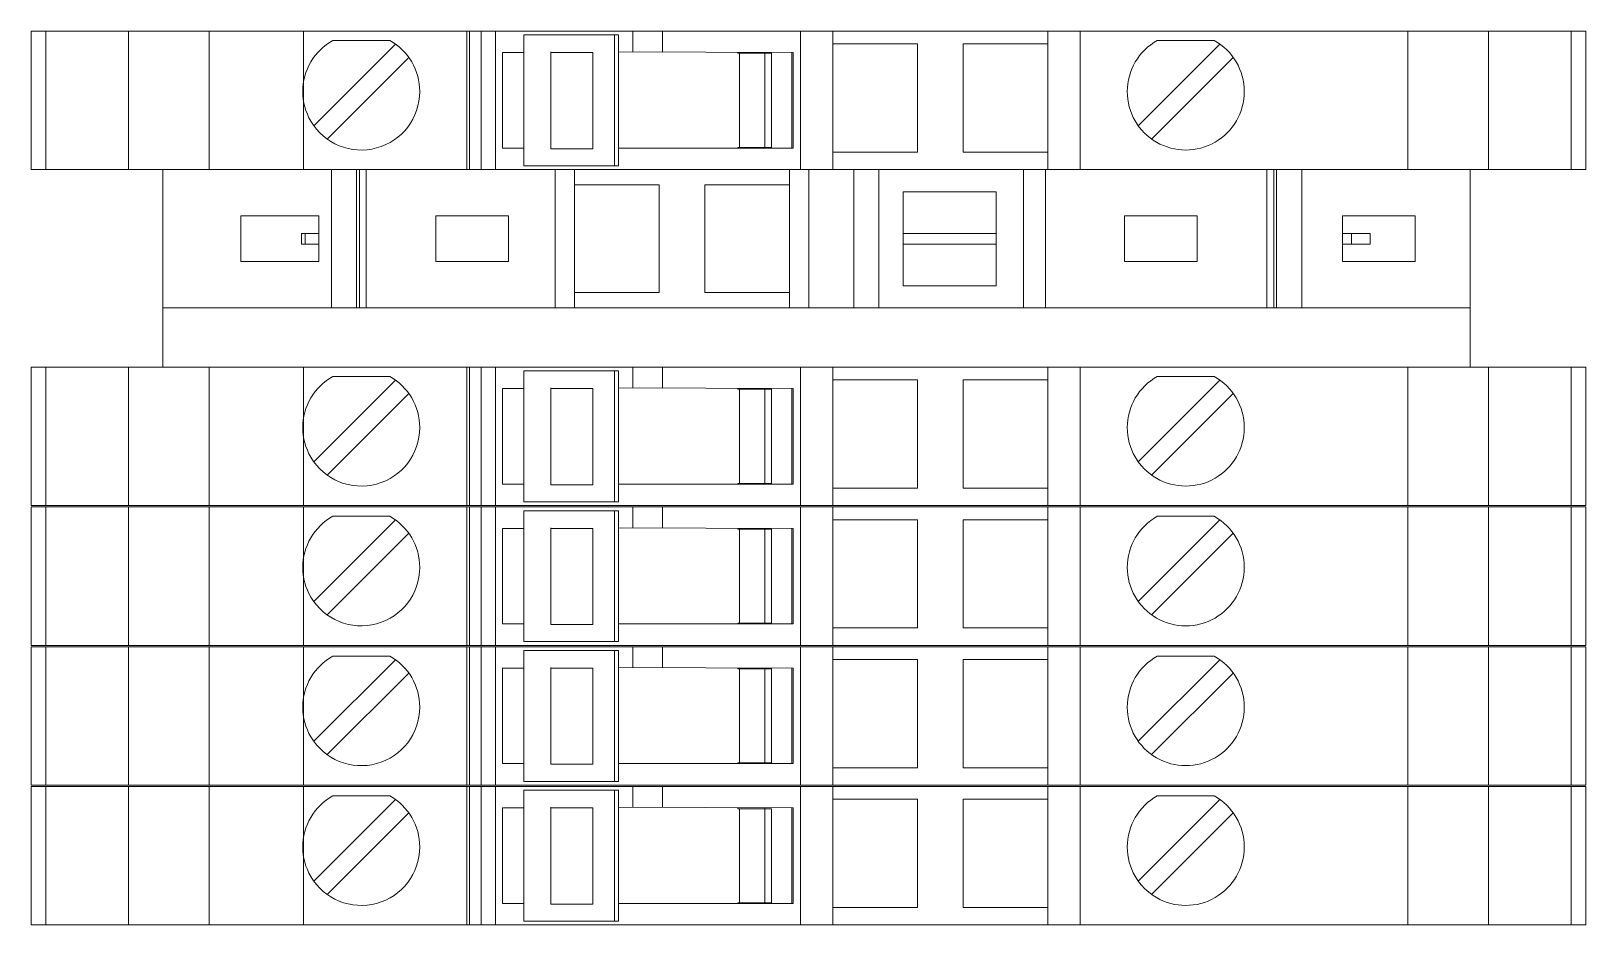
# Model space of a CAD drawing. Header units: millimetres. Extents: x 4962 to 7449, y 754 to 2938.
# Drawn here: x 7138.7 to 7196.5, y 2262.3 to 2295.6 of the extents above; entities that cross this region are included whole.
import ezdxf

# ---------------------------------------------------------------- set-up
doc = ezdxf.new("R2010")
doc.units = ezdxf.units.MM
doc.set_wipeout_variables(frame=1)
doc.layers.add('000-PI-Oprema', color=30, linetype='Continuous', lineweight=5)

msp = doc.modelspace()

# ---------------------------------------------------------------- linework, layer by layer
at = {"layer": '000-PI-Oprema', "color": 0, "linetype": 'ByBlock', "lineweight": 0}
for p, q in [((7138.696, 2290.421), (7138.696, 2295.571)), ((7161.071, 2295.571), (7138.696, 2295.571)), ((7139.244, 2295.571), (7139.244, 2290.421)), ((7142.321, 2290.421), (7142.321, 2295.571)), ((7145.321, 2290.421), (7145.321, 2295.571)), ((7148.821, 2290.421), (7148.821, 2295.571)), ((7154.896, 2290.421), (7154.896, 2295.571)), ((7154.996, 2295.571), (7154.996, 2295.571)), ((7154.996, 2295.571), (7154.996, 2290.421)), ((7155.424, 2295.571), (7155.424, 2290.421)), ((7155.966, 2290.421), (7155.966, 2295.571)), ((7160.38, 2295.431), (7157.009, 2295.431)), ((7157.009, 2290.561), (7157.009, 2295.431)), ((7157.009, 2295.431), (7157.009, 2295.431)), ((7157.646, 2295.571), (7157.646, 2295.571)), ((7160.538, 2295.431), (7160.38, 2295.431)), ((7160.38, 2295.431), (7160.38, 2290.561)), ((7160.538, 2295.431), (7160.538, 2294.746)), ((7161.071, 2295.571), (7161.071, 2295.571)), ((7161.071, 2295.571), (7161.076, 2295.571)), ((7161.071, 2294.794), (7161.071, 2295.571)), ((7161.076, 2295.571), (7162.171, 2295.571)), ((7162.171, 2295.571), (7162.168, 2294.79)), ((7162.171, 2295.571), (7162.171, 2295.571)), ((7167.296, 2295.571), (7162.171, 2295.571)), ((7162.696, 2295.571), (7162.696, 2295.571)), ((7168.496, 2295.571), (7167.296, 2295.571)), ((7167.296, 2295.571), (7167.296, 2290.421)), ((7168.496, 2295.571), (7168.496, 2295.571)), ((7168.496, 2295.571), (7176.496, 2295.571)), ((7168.496, 2295.571), (7168.496, 2290.421)), ((7176.496, 2295.571), (7176.496, 2295.571)), ((7177.696, 2295.571), (7176.496, 2295.571)), ((7176.496, 2290.421), (7176.496, 2295.571)), ((7196.496, 2295.571), (7177.696, 2295.571)), ((7177.696, 2290.421), (7177.696, 2295.571)), ((7189.873, 2290.421), (7189.873, 2295.571)), ((7192.873, 2290.421), (7192.873, 2295.571)), ((7195.949, 2295.571), (7195.949, 2290.421)), ((7196.496, 2290.421), (7196.496, 2295.571)), ((7152.242, 2295.087), (7149.206, 2292.051)), ((7149.913, 2295.221), (7149.913, 2295.221)), ((7152.03, 2295.221), (7149.913, 2295.221)), ((7152.03, 2295.221), (7152.03, 2295.221)), ((7152.242, 2295.087), (7152.242, 2295.087)), ((7157.009, 2294.771), (7156.221, 2294.771)), ((7156.221, 2294.771), (7156.221, 2294.771)), ((7156.221, 2291.221), (7156.221, 2294.771)), ((7158.016, 2291.196), (7158.016, 2294.796)), ((7159.583, 2294.771), (7158.016, 2294.771)), ((7159.583, 2294.771), (7159.583, 2291.246)), ((7167.021, 2294.771), (7160.538, 2294.796)), ((7160.538, 2294.746), (7160.538, 2291.246)), ((7164.971, 2294.771), (7164.971, 2294.746)), ((7165.971, 2294.746), (7164.971, 2294.746)), ((7165.035, 2291.246), (7165.035, 2294.746)), ((7165.971, 2291.221), (7165.971, 2294.771)), ((7166.221, 2294.746), (7165.971, 2294.746)), ((7166.221, 2294.746), (7166.221, 2294.746)), ((7166.221, 2291.246), (7166.221, 2294.746)), ((7166.971, 2294.771), (7166.971, 2291.221)), ((7167.021, 2294.771), (7167.021, 2294.771)), ((7167.021, 2291.221), (7167.021, 2294.771)), ((7168.496, 2295.096), (7168.496, 2295.096)), ((7168.496, 2295.096), (7171.646, 2295.096)), ((7171.646, 2295.096), (7171.646, 2291.071)), ((7171.646, 2295.096), (7171.646, 2295.096)), ((7173.346, 2291.071), (7173.346, 2295.096)), ((7173.346, 2295.096), (7173.346, 2295.096)), ((7173.346, 2295.096), (7176.496, 2295.096)), ((7176.496, 2295.096), (7176.496, 2295.096)), ((7182.892, 2295.087), (7179.856, 2292.051)), ((7180.563, 2295.221), (7182.68, 2295.221)), ((7180.563, 2295.221), (7180.563, 2295.221)), ((7182.68, 2295.221), (7182.68, 2295.221)), ((7149.701, 2291.556), (7152.737, 2294.592)), ((7152.737, 2294.592), (7152.737, 2294.592)), ((7154.896, 2292.021), (7154.896, 2294.621)), ((7154.896, 2294.621), (7154.896, 2294.621)), ((7177.696, 2294.621), (7177.696, 2292.021)), ((7177.696, 2294.621), (7177.696, 2294.621)), ((7180.351, 2291.556), (7183.387, 2294.592)), ((7149.206, 2292.051), (7149.206, 2292.051)), ((7154.896, 2292.021), (7154.896, 2292.021)), ((7177.696, 2292.021), (7177.696, 2292.021)), ((7149.701, 2291.556), (7149.701, 2291.556)), ((7157.009, 2291.221), (7156.221, 2291.221)), ((7156.221, 2291.221), (7156.221, 2291.221)), ((7158.016, 2291.196), (7159.425, 2291.196)), ((7159.425, 2291.196), (7159.583, 2291.196)), ((7159.583, 2291.246), (7159.583, 2291.196)), ((7160.538, 2290.561), (7160.538, 2291.246)), ((7167.021, 2291.221), (7160.538, 2291.221)), ((7165.971, 2291.246), (7164.971, 2291.246)), ((7164.971, 2291.246), (7164.971, 2291.221)), ((7166.221, 2291.246), (7165.971, 2291.246)), ((7166.221, 2291.246), (7166.221, 2291.246)), ((7167.021, 2291.221), (7167.021, 2291.221)), ((7168.496, 2291.071), (7168.496, 2291.071)), ((7171.646, 2291.071), (7168.496, 2291.071)), ((7171.646, 2291.071), (7171.646, 2291.071)), ((7176.496, 2291.071), (7173.346, 2291.071)), ((7173.346, 2291.071), (7173.346, 2291.071)), ((7176.496, 2291.071), (7176.496, 2291.071)), ((7138.696, 2290.421), (7149.096, 2290.421)), ((7167.296, 2290.421), (7149.096, 2290.421)), ((7154.996, 2290.421), (7154.996, 2290.421)), ((7160.38, 2290.561), (7157.009, 2290.561)), ((7157.009, 2290.561), (7157.009, 2290.561)), ((7157.646, 2290.421), (7157.646, 2290.421)), ((7160.538, 2290.561), (7160.38, 2290.561)), ((7162.696, 2290.421), (7162.696, 2290.421)), ((7168.496, 2290.421), (7167.296, 2290.421)), ((7168.496, 2290.421), (7176.496, 2290.421)), ((7168.496, 2290.421), (7168.496, 2290.421)), ((7177.696, 2290.421), (7176.496, 2290.421)), ((7176.496, 2290.421), (7176.496, 2290.421)), ((7196.496, 2290.421), (7177.696, 2290.421)), ((7196.496, 2290.421), (7195.814, 2290.421)), ((7138.696, 2277.921), (7138.696, 2283.071)), ((7161.071, 2283.071), (7138.696, 2283.071)), ((7139.244, 2283.071), (7139.244, 2277.921)), ((7142.321, 2277.921), (7142.321, 2283.071)), ((7145.321, 2277.921), (7145.321, 2283.071)), ((7148.821, 2277.921), (7148.821, 2283.071)), ((7152.242, 2282.587), (7149.206, 2279.551)), ((7149.913, 2282.721), (7149.913, 2282.721)), ((7152.03, 2282.721), (7149.913, 2282.721)), ((7152.03, 2282.721), (7152.03, 2282.721)), ((7152.242, 2282.587), (7152.242, 2282.587)), ((7154.896, 2277.921), (7154.896, 2283.071)), ((7154.996, 2283.071), (7154.996, 2283.071)), ((7154.996, 2283.071), (7154.996, 2277.921)), ((7155.424, 2283.071), (7155.424, 2277.921)), ((7155.966, 2277.921), (7155.966, 2283.071)), ((7160.38, 2282.931), (7157.009, 2282.931)), ((7157.009, 2278.061), (7157.009, 2282.931)), ((7157.009, 2282.931), (7157.009, 2282.931)), ((7157.646, 2283.071), (7157.646, 2283.071)), ((7160.538, 2282.931), (7160.38, 2282.931)), ((7160.38, 2282.931), (7160.38, 2278.061)), ((7160.538, 2282.931), (7160.538, 2282.246)), ((7161.071, 2283.071), (7161.071, 2283.071)), ((7161.071, 2283.071), (7161.076, 2283.071)), ((7161.071, 2282.294), (7161.071, 2283.071)), ((7161.076, 2283.071), (7162.171, 2283.071)), ((7162.171, 2283.071), (7162.168, 2282.29)), ((7162.171, 2283.071), (7162.171, 2283.071)), ((7167.296, 2283.071), (7162.171, 2283.071)), ((7162.696, 2283.071), (7162.696, 2283.071)), ((7168.496, 2283.071), (7167.296, 2283.071)), ((7167.296, 2283.071), (7167.296, 2277.921)), ((7168.496, 2283.071), (7168.496, 2283.071)), ((7168.496, 2283.071), (7176.496, 2283.071)), ((7168.496, 2283.071), (7168.496, 2277.921)), ((7168.496, 2282.596), (7168.496, 2282.596)), ((7168.496, 2282.596), (7171.646, 2282.596)), ((7171.646, 2282.596), (7171.646, 2278.571)), ((7171.646, 2282.596), (7171.646, 2282.596)), ((7173.346, 2278.571), (7173.346, 2282.596)), ((7173.346, 2282.596), (7173.346, 2282.596)), ((7173.346, 2282.596), (7176.496, 2282.596)), ((7176.496, 2283.071), (7176.496, 2283.071)), ((7177.696, 2283.071), (7176.496, 2283.071)), ((7176.496, 2277.921), (7176.496, 2283.071)), ((7176.496, 2282.596), (7176.496, 2282.596)), ((7196.496, 2283.071), (7177.696, 2283.071)), ((7177.696, 2277.921), (7177.696, 2283.071)), ((7182.892, 2282.587), (7179.856, 2279.551)), ((7180.563, 2282.721), (7182.68, 2282.721)), ((7180.563, 2282.721), (7180.563, 2282.721)), ((7182.68, 2282.721), (7182.68, 2282.721)), ((7189.873, 2277.921), (7189.873, 2283.071)), ((7192.873, 2277.921), (7192.873, 2283.071)), ((7195.949, 2283.071), (7195.949, 2277.921)), ((7196.496, 2277.921), (7196.496, 2283.071)), ((7149.701, 2279.056), (7152.737, 2282.092)), ((7152.737, 2282.092), (7152.737, 2282.092)), ((7154.896, 2279.521), (7154.896, 2282.121)), ((7154.896, 2282.121), (7154.896, 2282.121)), ((7157.009, 2282.271), (7156.221, 2282.271)), ((7156.221, 2282.271), (7156.221, 2282.271)), ((7156.221, 2278.721), (7156.221, 2282.271)), ((7158.016, 2278.696), (7158.016, 2282.296)), ((7159.583, 2282.271), (7158.016, 2282.271)), ((7159.583, 2282.271), (7159.583, 2278.746)), ((7167.021, 2282.271), (7160.538, 2282.296)), ((7160.538, 2282.246), (7160.538, 2278.746)), ((7164.971, 2282.271), (7164.971, 2282.246)), ((7165.971, 2282.246), (7164.971, 2282.246)), ((7165.035, 2278.746), (7165.035, 2282.246)), ((7165.971, 2278.721), (7165.971, 2282.271)), ((7166.221, 2282.246), (7165.971, 2282.246)), ((7166.221, 2282.246), (7166.221, 2282.246)), ((7166.221, 2278.746), (7166.221, 2282.246)), ((7166.971, 2282.271), (7166.971, 2278.721)), ((7167.021, 2282.271), (7167.021, 2282.271)), ((7167.021, 2278.721), (7167.021, 2282.271)), ((7177.696, 2282.121), (7177.696, 2279.521)), ((7177.696, 2282.121), (7177.696, 2282.121)), ((7180.351, 2279.056), (7183.387, 2282.092)), ((7149.206, 2279.551), (7149.206, 2279.551)), ((7149.701, 2279.056), (7149.701, 2279.056)), ((7154.896, 2279.521), (7154.896, 2279.521)), ((7177.696, 2279.521), (7177.696, 2279.521)), ((7157.009, 2278.721), (7156.221, 2278.721)), ((7156.221, 2278.721), (7156.221, 2278.721)), ((7158.016, 2278.696), (7159.425, 2278.696)), ((7159.425, 2278.696), (7159.583, 2278.696)), ((7159.583, 2278.746), (7159.583, 2278.696)), ((7160.538, 2278.061), (7160.538, 2278.746)), ((7167.021, 2278.721), (7160.538, 2278.721)), ((7165.971, 2278.746), (7164.971, 2278.746)), ((7164.971, 2278.746), (7164.971, 2278.721)), ((7166.221, 2278.746), (7165.971, 2278.746)), ((7166.221, 2278.746), (7166.221, 2278.746)), ((7167.021, 2278.721), (7167.021, 2278.721)), ((7168.496, 2278.571), (7168.496, 2278.571)), ((7171.646, 2278.571), (7168.496, 2278.571)), ((7171.646, 2278.571), (7171.646, 2278.571)), ((7176.496, 2278.571), (7173.346, 2278.571)), ((7173.346, 2278.571), (7173.346, 2278.571)), ((7176.496, 2278.571), (7176.496, 2278.571)), ((7138.696, 2277.921), (7149.096, 2277.921)), ((7167.296, 2277.921), (7149.096, 2277.921)), ((7154.996, 2277.921), (7154.996, 2277.921)), ((7160.38, 2278.061), (7157.009, 2278.061)), ((7157.009, 2278.061), (7157.009, 2278.061)), ((7157.646, 2277.921), (7157.646, 2277.921)), ((7160.538, 2278.061), (7160.38, 2278.061)), ((7162.696, 2277.921), (7162.696, 2277.921)), ((7168.496, 2277.921), (7167.296, 2277.921)), ((7168.496, 2277.921), (7176.496, 2277.921)), ((7168.496, 2277.921), (7168.496, 2277.921)), ((7177.696, 2277.921), (7176.496, 2277.921)), ((7176.496, 2277.921), (7176.496, 2277.921)), ((7196.496, 2277.921), (7177.696, 2277.921)), ((7196.496, 2277.921), (7195.814, 2277.921)), ((7138.696, 2272.721), (7138.696, 2277.871)), ((7161.071, 2277.871), (7138.696, 2277.871)), ((7139.244, 2277.871), (7139.244, 2272.721)), ((7142.321, 2272.721), (7142.321, 2277.871)), ((7145.321, 2272.721), (7145.321, 2277.871)), ((7148.821, 2272.721), (7148.821, 2277.871)), ((7152.242, 2277.387), (7149.206, 2274.351)), ((7149.913, 2277.521), (7149.913, 2277.521)), ((7152.03, 2277.521), (7149.913, 2277.521)), ((7152.03, 2277.521), (7152.03, 2277.521)), ((7152.242, 2277.387), (7152.242, 2277.387)), ((7154.896, 2272.721), (7154.896, 2277.871)), ((7154.996, 2277.871), (7154.996, 2277.871)), ((7154.996, 2277.871), (7154.996, 2272.721)), ((7155.424, 2277.871), (7155.424, 2272.721)), ((7155.966, 2272.721), (7155.966, 2277.871)), ((7160.38, 2277.731), (7157.009, 2277.731)), ((7157.009, 2272.861), (7157.009, 2277.731)), ((7157.009, 2277.731), (7157.009, 2277.731)), ((7157.646, 2277.871), (7157.646, 2277.871)), ((7160.538, 2277.731), (7160.38, 2277.731)), ((7160.38, 2277.731), (7160.38, 2272.861)), ((7160.538, 2277.731), (7160.538, 2277.046)), ((7161.071, 2277.871), (7161.071, 2277.871)), ((7161.071, 2277.871), (7161.076, 2277.871)), ((7161.071, 2277.094), (7161.071, 2277.871)), ((7161.076, 2277.871), (7162.171, 2277.871)), ((7162.171, 2277.871), (7162.168, 2277.09)), ((7162.171, 2277.871), (7162.171, 2277.871)), ((7167.296, 2277.871), (7162.171, 2277.871)), ((7162.696, 2277.871), (7162.696, 2277.871)), ((7168.496, 2277.871), (7167.296, 2277.871)), ((7167.296, 2277.871), (7167.296, 2272.721)), ((7168.496, 2277.871), (7168.496, 2277.871)), ((7168.496, 2277.871), (7176.496, 2277.871)), ((7168.496, 2277.871), (7168.496, 2272.721)), ((7168.496, 2277.396), (7168.496, 2277.396)), ((7168.496, 2277.396), (7171.646, 2277.396)), ((7171.646, 2277.396), (7171.646, 2273.371)), ((7171.646, 2277.396), (7171.646, 2277.396)), ((7173.346, 2273.371), (7173.346, 2277.396)), ((7173.346, 2277.396), (7173.346, 2277.396)), ((7173.346, 2277.396), (7176.496, 2277.396)), ((7176.496, 2277.871), (7176.496, 2277.871)), ((7177.696, 2277.871), (7176.496, 2277.871)), ((7176.496, 2272.721), (7176.496, 2277.871)), ((7176.496, 2277.396), (7176.496, 2277.396)), ((7196.496, 2277.871), (7177.696, 2277.871)), ((7177.696, 2272.721), (7177.696, 2277.871)), ((7182.892, 2277.387), (7179.856, 2274.351)), ((7180.563, 2277.521), (7182.68, 2277.521)), ((7180.563, 2277.521), (7180.563, 2277.521)), ((7182.68, 2277.521), (7182.68, 2277.521)), ((7189.873, 2272.721), (7189.873, 2277.871)), ((7192.873, 2272.721), (7192.873, 2277.871)), ((7195.949, 2277.871), (7195.949, 2272.721)), ((7196.496, 2272.721), (7196.496, 2277.871)), ((7149.701, 2273.856), (7152.737, 2276.892)), ((7152.737, 2276.892), (7152.737, 2276.892)), ((7154.896, 2274.321), (7154.896, 2276.921)), ((7154.896, 2276.921), (7154.896, 2276.921)), ((7157.009, 2277.071), (7156.221, 2277.071)), ((7156.221, 2277.071), (7156.221, 2277.071)), ((7156.221, 2273.521), (7156.221, 2277.071)), ((7158.016, 2273.496), (7158.016, 2277.096)), ((7159.583, 2277.071), (7158.016, 2277.071)), ((7159.583, 2277.071), (7159.583, 2273.546)), ((7167.021, 2277.071), (7160.538, 2277.096)), ((7160.538, 2277.046), (7160.538, 2273.546)), ((7164.971, 2277.071), (7164.971, 2277.046)), ((7165.971, 2277.046), (7164.971, 2277.046)), ((7165.035, 2273.546), (7165.035, 2277.046)), ((7165.971, 2273.521), (7165.971, 2277.071)), ((7166.221, 2277.046), (7165.971, 2277.046)), ((7166.221, 2277.046), (7166.221, 2277.046)), ((7166.221, 2273.546), (7166.221, 2277.046)), ((7166.971, 2277.071), (7166.971, 2273.521)), ((7167.021, 2277.071), (7167.021, 2277.071)), ((7167.021, 2273.521), (7167.021, 2277.071)), ((7177.696, 2276.921), (7177.696, 2274.321)), ((7177.696, 2276.921), (7177.696, 2276.921)), ((7180.351, 2273.856), (7183.387, 2276.892)), ((7149.206, 2274.351), (7149.206, 2274.351)), ((7149.701, 2273.856), (7149.701, 2273.856)), ((7154.896, 2274.321), (7154.896, 2274.321)), ((7177.696, 2274.321), (7177.696, 2274.321)), ((7157.009, 2273.521), (7156.221, 2273.521)), ((7156.221, 2273.521), (7156.221, 2273.521)), ((7158.016, 2273.496), (7159.425, 2273.496)), ((7159.425, 2273.496), (7159.583, 2273.496)), ((7159.583, 2273.546), (7159.583, 2273.496)), ((7160.538, 2272.861), (7160.538, 2273.546)), ((7167.021, 2273.521), (7160.538, 2273.521)), ((7165.971, 2273.546), (7164.971, 2273.546)), ((7164.971, 2273.546), (7164.971, 2273.521)), ((7166.221, 2273.546), (7165.971, 2273.546)), ((7166.221, 2273.546), (7166.221, 2273.546)), ((7167.021, 2273.521), (7167.021, 2273.521)), ((7168.496, 2273.371), (7168.496, 2273.371)), ((7171.646, 2273.371), (7168.496, 2273.371)), ((7171.646, 2273.371), (7171.646, 2273.371)), ((7176.496, 2273.371), (7173.346, 2273.371)), ((7173.346, 2273.371), (7173.346, 2273.371)), ((7176.496, 2273.371), (7176.496, 2273.371)), ((7138.696, 2272.721), (7149.096, 2272.721)), ((7167.296, 2272.721), (7149.096, 2272.721)), ((7154.996, 2272.721), (7154.996, 2272.721)), ((7160.38, 2272.861), (7157.009, 2272.861)), ((7157.009, 2272.861), (7157.009, 2272.861)), ((7157.646, 2272.721), (7157.646, 2272.721)), ((7160.538, 2272.861), (7160.38, 2272.861)), ((7162.696, 2272.721), (7162.696, 2272.721)), ((7168.496, 2272.721), (7167.296, 2272.721)), ((7168.496, 2272.721), (7176.496, 2272.721)), ((7168.496, 2272.721), (7168.496, 2272.721)), ((7177.696, 2272.721), (7176.496, 2272.721)), ((7176.496, 2272.721), (7176.496, 2272.721)), ((7196.496, 2272.721), (7177.696, 2272.721)), ((7196.496, 2272.721), (7195.814, 2272.721)), ((7138.696, 2267.521), (7138.696, 2272.671)), ((7161.071, 2272.671), (7138.696, 2272.671)), ((7139.244, 2272.671), (7139.244, 2267.521)), ((7142.321, 2267.521), (7142.321, 2272.671)), ((7145.321, 2267.521), (7145.321, 2272.671)), ((7148.821, 2267.521), (7148.821, 2272.671)), ((7152.242, 2272.187), (7149.206, 2269.151)), ((7149.913, 2272.321), (7149.913, 2272.321)), ((7152.03, 2272.321), (7149.913, 2272.321)), ((7152.03, 2272.321), (7152.03, 2272.321)), ((7152.242, 2272.187), (7152.242, 2272.187)), ((7154.896, 2267.521), (7154.896, 2272.671)), ((7154.996, 2272.671), (7154.996, 2272.671)), ((7154.996, 2272.671), (7154.996, 2267.521)), ((7155.424, 2272.671), (7155.424, 2267.521)), ((7155.966, 2267.521), (7155.966, 2272.671)), ((7160.38, 2272.531), (7157.009, 2272.531)), ((7157.009, 2267.661), (7157.009, 2272.531)), ((7157.009, 2272.531), (7157.009, 2272.531)), ((7157.646, 2272.671), (7157.646, 2272.671)), ((7160.538, 2272.531), (7160.38, 2272.531)), ((7160.38, 2272.531), (7160.38, 2267.661)), ((7160.538, 2272.531), (7160.538, 2271.846)), ((7161.071, 2272.671), (7161.071, 2272.671)), ((7161.071, 2272.671), (7161.076, 2272.671)), ((7161.071, 2271.894), (7161.071, 2272.671)), ((7161.076, 2272.671), (7162.171, 2272.671)), ((7162.171, 2272.671), (7162.168, 2271.89)), ((7162.171, 2272.671), (7162.171, 2272.671)), ((7167.296, 2272.671), (7162.171, 2272.671)), ((7162.696, 2272.671), (7162.696, 2272.671)), ((7168.496, 2272.671), (7167.296, 2272.671)), ((7167.296, 2272.671), (7167.296, 2267.521)), ((7168.496, 2272.671), (7168.496, 2272.671)), ((7168.496, 2272.671), (7176.496, 2272.671)), ((7168.496, 2272.671), (7168.496, 2267.521)), ((7168.496, 2272.196), (7168.496, 2272.196)), ((7168.496, 2272.196), (7171.646, 2272.196)), ((7171.646, 2272.196), (7171.646, 2268.171)), ((7171.646, 2272.196), (7171.646, 2272.196)), ((7173.346, 2268.171), (7173.346, 2272.196)), ((7173.346, 2272.196), (7173.346, 2272.196)), ((7173.346, 2272.196), (7176.496, 2272.196)), ((7176.496, 2272.671), (7176.496, 2272.671)), ((7177.696, 2272.671), (7176.496, 2272.671)), ((7176.496, 2267.521), (7176.496, 2272.671)), ((7176.496, 2272.196), (7176.496, 2272.196)), ((7196.496, 2272.671), (7177.696, 2272.671)), ((7177.696, 2267.521), (7177.696, 2272.671)), ((7182.892, 2272.187), (7179.856, 2269.151)), ((7180.563, 2272.321), (7182.68, 2272.321)), ((7180.563, 2272.321), (7180.563, 2272.321)), ((7182.68, 2272.321), (7182.68, 2272.321)), ((7189.873, 2267.521), (7189.873, 2272.671)), ((7192.873, 2267.521), (7192.873, 2272.671)), ((7195.949, 2272.671), (7195.949, 2267.521)), ((7196.496, 2267.521), (7196.496, 2272.671)), ((7149.701, 2268.656), (7152.737, 2271.692)), ((7152.737, 2271.692), (7152.737, 2271.692)), ((7154.896, 2269.121), (7154.896, 2271.721)), ((7154.896, 2271.721), (7154.896, 2271.721)), ((7157.009, 2271.871), (7156.221, 2271.871)), ((7156.221, 2271.871), (7156.221, 2271.871)), ((7156.221, 2268.321), (7156.221, 2271.871)), ((7158.016, 2268.296), (7158.016, 2271.896)), ((7159.583, 2271.871), (7158.016, 2271.871)), ((7159.583, 2271.871), (7159.583, 2268.346)), ((7167.021, 2271.871), (7160.538, 2271.896)), ((7160.538, 2271.846), (7160.538, 2268.346)), ((7164.971, 2271.871), (7164.971, 2271.846)), ((7165.971, 2271.846), (7164.971, 2271.846)), ((7165.035, 2268.346), (7165.035, 2271.846)), ((7165.971, 2268.321), (7165.971, 2271.871)), ((7166.221, 2271.846), (7165.971, 2271.846)), ((7166.221, 2271.846), (7166.221, 2271.846)), ((7166.221, 2268.346), (7166.221, 2271.846)), ((7166.971, 2271.871), (7166.971, 2268.321)), ((7167.021, 2271.871), (7167.021, 2271.871)), ((7167.021, 2268.321), (7167.021, 2271.871)), ((7177.696, 2271.721), (7177.696, 2269.121)), ((7177.696, 2271.721), (7177.696, 2271.721)), ((7180.351, 2268.656), (7183.387, 2271.692)), ((7149.206, 2269.151), (7149.206, 2269.151)), ((7149.701, 2268.656), (7149.701, 2268.656)), ((7154.896, 2269.121), (7154.896, 2269.121)), ((7177.696, 2269.121), (7177.696, 2269.121)), ((7157.009, 2268.321), (7156.221, 2268.321)), ((7156.221, 2268.321), (7156.221, 2268.321)), ((7158.016, 2268.296), (7159.425, 2268.296)), ((7159.425, 2268.296), (7159.583, 2268.296)), ((7159.583, 2268.346), (7159.583, 2268.296)), ((7160.538, 2267.661), (7160.538, 2268.346)), ((7167.021, 2268.321), (7160.538, 2268.321)), ((7165.971, 2268.346), (7164.971, 2268.346)), ((7164.971, 2268.346), (7164.971, 2268.321)), ((7166.221, 2268.346), (7165.971, 2268.346)), ((7166.221, 2268.346), (7166.221, 2268.346)), ((7167.021, 2268.321), (7167.021, 2268.321)), ((7168.496, 2268.171), (7168.496, 2268.171)), ((7171.646, 2268.171), (7168.496, 2268.171)), ((7171.646, 2268.171), (7171.646, 2268.171)), ((7176.496, 2268.171), (7173.346, 2268.171)), ((7173.346, 2268.171), (7173.346, 2268.171)), ((7176.496, 2268.171), (7176.496, 2268.171)), ((7138.696, 2267.521), (7149.096, 2267.521)), ((7167.296, 2267.521), (7149.096, 2267.521)), ((7154.996, 2267.521), (7154.996, 2267.521)), ((7160.38, 2267.661), (7157.009, 2267.661)), ((7157.009, 2267.661), (7157.009, 2267.661)), ((7157.646, 2267.521), (7157.646, 2267.521)), ((7160.538, 2267.661), (7160.38, 2267.661)), ((7162.696, 2267.521), (7162.696, 2267.521)), ((7168.496, 2267.521), (7167.296, 2267.521)), ((7168.496, 2267.521), (7176.496, 2267.521)), ((7168.496, 2267.521), (7168.496, 2267.521)), ((7177.696, 2267.521), (7176.496, 2267.521)), ((7176.496, 2267.521), (7176.496, 2267.521)), ((7196.496, 2267.521), (7177.696, 2267.521)), ((7196.496, 2267.521), (7195.814, 2267.521)), ((7138.696, 2262.321), (7138.696, 2267.471)), ((7161.071, 2267.471), (7138.696, 2267.471)), ((7139.244, 2267.471), (7139.244, 2262.321)), ((7142.321, 2262.321), (7142.321, 2267.471)), ((7145.321, 2262.321), (7145.321, 2267.471)), ((7148.821, 2262.321), (7148.821, 2267.471)), ((7152.242, 2266.987), (7149.206, 2263.951)), ((7149.913, 2267.121), (7149.913, 2267.121)), ((7152.03, 2267.121), (7149.913, 2267.121)), ((7152.03, 2267.121), (7152.03, 2267.121)), ((7152.242, 2266.987), (7152.242, 2266.987)), ((7154.896, 2262.321), (7154.896, 2267.471)), ((7154.996, 2267.471), (7154.996, 2267.471)), ((7154.996, 2267.471), (7154.996, 2262.321)), ((7155.424, 2267.471), (7155.424, 2262.321)), ((7155.966, 2262.321), (7155.966, 2267.471)), ((7160.38, 2267.331), (7157.009, 2267.331)), ((7157.009, 2262.461), (7157.009, 2267.331)), ((7157.009, 2267.331), (7157.009, 2267.331)), ((7157.646, 2267.471), (7157.646, 2267.471)), ((7160.538, 2267.331), (7160.38, 2267.331)), ((7160.38, 2267.331), (7160.38, 2262.461)), ((7160.538, 2267.331), (7160.538, 2266.646)), ((7161.071, 2267.471), (7161.071, 2267.471)), ((7161.071, 2267.471), (7161.076, 2267.471)), ((7161.071, 2266.694), (7161.071, 2267.471)), ((7161.076, 2267.471), (7162.171, 2267.471)), ((7162.171, 2267.471), (7162.168, 2266.69)), ((7162.171, 2267.471), (7162.171, 2267.471)), ((7167.296, 2267.471), (7162.171, 2267.471)), ((7162.696, 2267.471), (7162.696, 2267.471)), ((7168.496, 2267.471), (7167.296, 2267.471)), ((7167.296, 2267.471), (7167.296, 2262.321)), ((7168.496, 2267.471), (7168.496, 2267.471)), ((7168.496, 2267.471), (7176.496, 2267.471)), ((7168.496, 2267.471), (7168.496, 2262.321)), ((7168.496, 2266.996), (7168.496, 2266.996)), ((7168.496, 2266.996), (7171.646, 2266.996)), ((7171.646, 2266.996), (7171.646, 2262.971)), ((7171.646, 2266.996), (7171.646, 2266.996)), ((7173.346, 2262.971), (7173.346, 2266.996)), ((7173.346, 2266.996), (7173.346, 2266.996)), ((7173.346, 2266.996), (7176.496, 2266.996)), ((7176.496, 2267.471), (7176.496, 2267.471)), ((7177.696, 2267.471), (7176.496, 2267.471)), ((7176.496, 2262.321), (7176.496, 2267.471)), ((7176.496, 2266.996), (7176.496, 2266.996)), ((7196.496, 2267.471), (7177.696, 2267.471)), ((7177.696, 2262.321), (7177.696, 2267.471)), ((7182.892, 2266.987), (7179.856, 2263.951)), ((7180.563, 2267.121), (7182.68, 2267.121)), ((7180.563, 2267.121), (7180.563, 2267.121)), ((7182.68, 2267.121), (7182.68, 2267.121)), ((7189.873, 2262.321), (7189.873, 2267.471)), ((7192.873, 2262.321), (7192.873, 2267.471)), ((7195.949, 2267.471), (7195.949, 2262.321)), ((7196.496, 2262.321), (7196.496, 2267.471)), ((7149.701, 2263.456), (7152.737, 2266.492)), ((7152.737, 2266.492), (7152.737, 2266.492)), ((7154.896, 2263.921), (7154.896, 2266.521)), ((7154.896, 2266.521), (7154.896, 2266.521)), ((7157.009, 2266.671), (7156.221, 2266.671)), ((7156.221, 2266.671), (7156.221, 2266.671)), ((7156.221, 2263.121), (7156.221, 2266.671)), ((7158.016, 2263.096), (7158.016, 2266.696)), ((7159.583, 2266.671), (7158.016, 2266.671)), ((7159.583, 2266.671), (7159.583, 2263.146)), ((7167.021, 2266.671), (7160.538, 2266.696)), ((7160.538, 2266.646), (7160.538, 2263.146)), ((7164.971, 2266.671), (7164.971, 2266.646)), ((7165.971, 2266.646), (7164.971, 2266.646)), ((7165.035, 2263.146), (7165.035, 2266.646)), ((7165.971, 2263.121), (7165.971, 2266.671)), ((7166.221, 2266.646), (7165.971, 2266.646)), ((7166.221, 2266.646), (7166.221, 2266.646)), ((7166.221, 2263.146), (7166.221, 2266.646)), ((7166.971, 2266.671), (7166.971, 2263.121)), ((7167.021, 2266.671), (7167.021, 2266.671)), ((7167.021, 2263.121), (7167.021, 2266.671)), ((7177.696, 2266.521), (7177.696, 2263.921)), ((7177.696, 2266.521), (7177.696, 2266.521)), ((7180.351, 2263.456), (7183.387, 2266.492)), ((7149.206, 2263.951), (7149.206, 2263.951)), ((7149.701, 2263.456), (7149.701, 2263.456)), ((7154.896, 2263.921), (7154.896, 2263.921)), ((7177.696, 2263.921), (7177.696, 2263.921)), ((7157.009, 2263.121), (7156.221, 2263.121)), ((7156.221, 2263.121), (7156.221, 2263.121)), ((7158.016, 2263.096), (7159.425, 2263.096)), ((7159.425, 2263.096), (7159.583, 2263.096)), ((7159.583, 2263.146), (7159.583, 2263.096)), ((7160.538, 2262.461), (7160.538, 2263.146)), ((7167.021, 2263.121), (7160.538, 2263.121)), ((7165.971, 2263.146), (7164.971, 2263.146)), ((7164.971, 2263.146), (7164.971, 2263.121)), ((7166.221, 2263.146), (7165.971, 2263.146)), ((7166.221, 2263.146), (7166.221, 2263.146)), ((7167.021, 2263.121), (7167.021, 2263.121)), ((7168.496, 2262.971), (7168.496, 2262.971)), ((7171.646, 2262.971), (7168.496, 2262.971)), ((7171.646, 2262.971), (7171.646, 2262.971)), ((7176.496, 2262.971), (7173.346, 2262.971)), ((7173.346, 2262.971), (7173.346, 2262.971)), ((7176.496, 2262.971), (7176.496, 2262.971)), ((7138.696, 2262.321), (7149.096, 2262.321)), ((7167.296, 2262.321), (7149.096, 2262.321)), ((7154.996, 2262.321), (7154.996, 2262.321)), ((7160.38, 2262.461), (7157.009, 2262.461)), ((7157.009, 2262.461), (7157.009, 2262.461)), ((7157.646, 2262.321), (7157.646, 2262.321)), ((7160.538, 2262.461), (7160.38, 2262.461)), ((7162.696, 2262.321), (7162.696, 2262.321)), ((7168.496, 2262.321), (7167.296, 2262.321)), ((7168.496, 2262.321), (7176.496, 2262.321)), ((7168.496, 2262.321), (7168.496, 2262.321)), ((7177.696, 2262.321), (7176.496, 2262.321)), ((7176.496, 2262.321), (7176.496, 2262.321)), ((7196.496, 2262.321), (7177.696, 2262.321)), ((7196.496, 2262.321), (7195.814, 2262.321))]:
    msp.add_line(p, q, dxfattribs=at)
for centre, start, end in [((7150.971, 2293.321), 119.12459, 149.54968), ((7150.971, 2293.321), 0.00002, 60.87541), ((7181.621, 2293.321), 119.12459, 179.99998), ((7181.621, 2293.321), 0.00002, 60.87541), ((7150.971, 2293.321), 210.45028, 0.00002), ((7181.621, 2293.321), 179.99998, 0.00002), ((7150.971, 2280.821), 119.12459, 149.54968), ((7150.971, 2280.821), 0.00002, 60.87541), ((7181.621, 2280.821), 119.12459, 179.99998), ((7181.621, 2280.821), 0.00002, 60.87541), ((7150.971, 2280.821), 210.45028, 0.00002), ((7181.621, 2280.821), 179.99998, 0.00002), ((7150.971, 2275.621), 119.12459, 149.54968), ((7150.971, 2275.621), 0.00002, 60.87541), ((7181.621, 2275.621), 119.12459, 179.99998), ((7181.621, 2275.621), 0.00002, 60.87541), ((7150.971, 2275.621), 210.45028, 0.00002), ((7181.621, 2275.621), 179.99998, 0.00002), ((7150.971, 2270.421), 119.12459, 149.54968), ((7150.971, 2270.421), 0.00002, 60.87541), ((7181.621, 2270.421), 119.12459, 179.99998), ((7181.621, 2270.421), 0.00002, 60.87541), ((7150.971, 2270.421), 210.45028, 0.00002), ((7181.621, 2270.421), 179.99998, 0.00002), ((7150.971, 2265.221), 119.12459, 149.54968), ((7150.971, 2265.221), 0.00002, 60.87541), ((7181.621, 2265.221), 119.12459, 179.99998), ((7181.621, 2265.221), 0.00002, 60.87541), ((7150.971, 2265.221), 210.45028, 0.00002), ((7181.621, 2265.221), 179.99998, 0.00002)]:
    msp.add_arc(centre, 2.175, start, end, dxfattribs=at)
for centre, start_param, end_param in [((7150.971, 2293.321), -2.102255, -1.570796), ((7150.971, 2293.321), -1.570796, -1.039338), ((7150.971, 2280.821), -2.102255, -1.570796), ((7150.971, 2280.821), -1.570796, -1.039338), ((7150.971, 2275.621), -2.102255, -1.570796), ((7150.971, 2275.621), -1.570796, -1.039338), ((7150.971, 2270.421), -2.102255, -1.570796), ((7150.971, 2270.421), -1.570796, -1.039338), ((7150.971, 2265.221), -2.102255, -1.570796), ((7150.971, 2265.221), -1.570796, -1.039338)]:
    msp.add_ellipse(centre, major_axis=(0, -2.175), ratio=1, start_param=start_param, end_param=end_param, dxfattribs=at)

# ---------------------------------------------------------------- next in the draw order: wipeouts: each hides what was drawn before it
at = {"color": 7}
msp.add_wipeout([(7143.596, 2283.071), (7192.196, 2283.071), (7192.196, 2290.421), (7143.596, 2290.421)], dxfattribs=at).dxf.layer = '000-PI-Oprema'

# ---------------------------------------------------------------- next in the draw order: linework, layer by layer
at = {"layer": '000-PI-Oprema', "color": 7}
for p, q in [((7143.596, 2283.071), (7143.596, 2290.421)), ((7149.862, 2290.421), (7149.862, 2285.271)), ((7150.798, 2290.421), (7150.798, 2285.271)), ((7150.899, 2285.271), (7150.899, 2290.421)), ((7151.157, 2285.271), (7151.157, 2290.421)), ((7158.178, 2290.421), (7158.178, 2285.271)), ((7158.896, 2290.421), (7158.896, 2289.846)), ((7166.896, 2289.846), (7166.896, 2290.421)), ((7167.615, 2290.421), (7167.615, 2285.271)), ((7169.287, 2285.271), (7169.287, 2290.421)), ((7170.212, 2285.271), (7170.212, 2290.421)), ((7175.586, 2285.271), (7175.586, 2290.421)), ((7176.406, 2290.421), (7176.406, 2285.271)), ((7184.636, 2285.271), (7184.636, 2290.421)), ((7184.894, 2290.421), (7184.894, 2285.271)), ((7184.994, 2290.421), (7184.994, 2285.271)), ((7185.931, 2290.421), (7185.931, 2285.271)), ((7192.196, 2290.421), (7192.196, 2283.071)), ((7158.896, 2289.846), (7158.896, 2285.846)), ((7162.046, 2289.846), (7158.896, 2289.846)), ((7162.046, 2285.846), (7162.046, 2289.846)), ((7163.746, 2289.846), (7163.746, 2285.846)), ((7166.896, 2289.846), (7163.746, 2289.846)), ((7166.896, 2285.846), (7166.896, 2289.846)), ((7174.571, 2289.596), (7171.121, 2289.596)), ((7171.121, 2289.596), (7171.121, 2288.046)), ((7174.571, 2288.046), (7174.571, 2289.596)), ((7146.496, 2288.696), (7146.496, 2286.996)), ((7149.396, 2288.696), (7146.496, 2288.696)), ((7149.396, 2288.046), (7149.396, 2288.696)), ((7153.746, 2288.696), (7153.746, 2286.996)), ((7156.446, 2288.696), (7153.746, 2288.696)), ((7156.446, 2286.996), (7156.446, 2288.696)), ((7179.346, 2288.696), (7179.346, 2286.996)), ((7182.046, 2288.696), (7179.346, 2288.696)), ((7182.046, 2286.996), (7182.046, 2288.696)), ((7190.146, 2288.696), (7187.446, 2288.696)), ((7187.446, 2288.696), (7187.446, 2288.046)), ((7190.146, 2286.996), (7190.146, 2288.696)), ((7148.882, 2288.046), (7148.751, 2288.046)), ((7148.751, 2288.046), (7148.751, 2287.646)), ((7148.882, 2288.046), (7149.396, 2288.046)), ((7148.882, 2287.646), (7148.882, 2288.046)), ((7149.396, 2287.646), (7149.396, 2288.046)), ((7171.121, 2288.046), (7174.571, 2288.046)), ((7171.121, 2288.046), (7171.121, 2287.646)), ((7174.571, 2287.646), (7174.571, 2288.046)), ((7187.446, 2288.046), (7187.782, 2288.046)), ((7187.446, 2288.046), (7187.446, 2287.646)), ((7188.482, 2288.046), (7187.782, 2288.046)), ((7187.782, 2287.646), (7187.782, 2288.046)), ((7188.482, 2287.646), (7188.482, 2288.046)), ((7148.882, 2287.646), (7148.751, 2287.646)), ((7148.882, 2287.646), (7149.396, 2287.646)), ((7149.396, 2286.996), (7149.396, 2287.646)), ((7171.121, 2287.646), (7174.571, 2287.646)), ((7171.121, 2287.646), (7171.121, 2286.096)), ((7174.571, 2286.096), (7174.571, 2287.646)), ((7187.446, 2287.646), (7187.446, 2286.996)), ((7187.446, 2287.646), (7187.782, 2287.646)), ((7188.482, 2287.646), (7187.782, 2287.646)), ((7146.496, 2286.996), (7149.396, 2286.996)), ((7153.746, 2286.996), (7156.446, 2286.996)), ((7179.346, 2286.996), (7182.046, 2286.996)), ((7187.446, 2286.996), (7190.146, 2286.996)), ((7171.121, 2286.096), (7174.571, 2286.096)), ((7158.896, 2285.846), (7158.896, 2285.271)), ((7158.896, 2285.846), (7162.046, 2285.846)), ((7163.746, 2285.846), (7166.896, 2285.846)), ((7166.896, 2285.271), (7166.896, 2285.846)), ((7149.862, 2285.271), (7143.596, 2285.271)), ((7150.798, 2285.271), (7149.862, 2285.271)), ((7150.899, 2285.271), (7150.798, 2285.271)), ((7151.157, 2285.271), (7150.899, 2285.271)), ((7158.178, 2285.271), (7151.157, 2285.271)), ((7158.178, 2285.271), (7158.896, 2285.271)), ((7158.896, 2285.271), (7166.896, 2285.271)), ((7166.896, 2285.271), (7167.615, 2285.271)), ((7167.615, 2285.271), (7169.287, 2285.271)), ((7170.212, 2285.271), (7169.287, 2285.271)), ((7175.586, 2285.271), (7170.212, 2285.271)), ((7176.406, 2285.271), (7175.586, 2285.271)), ((7176.406, 2285.271), (7184.636, 2285.271)), ((7184.636, 2285.271), (7184.894, 2285.271)), ((7184.894, 2285.271), (7184.994, 2285.271)), ((7185.931, 2285.271), (7184.994, 2285.271)), ((7185.931, 2285.271), (7192.196, 2285.271)), ((7192.196, 2283.071), (7143.596, 2283.071))]:
    msp.add_line(p, q, dxfattribs=at)
at = {"layer": '000-PI-Oprema', "color": 7, "ltscale": 0.25}
msp.add_line((7143.596, 2290.421), (7192.196, 2290.421), dxfattribs=at)

doc.saveas('drawing.dxf')
